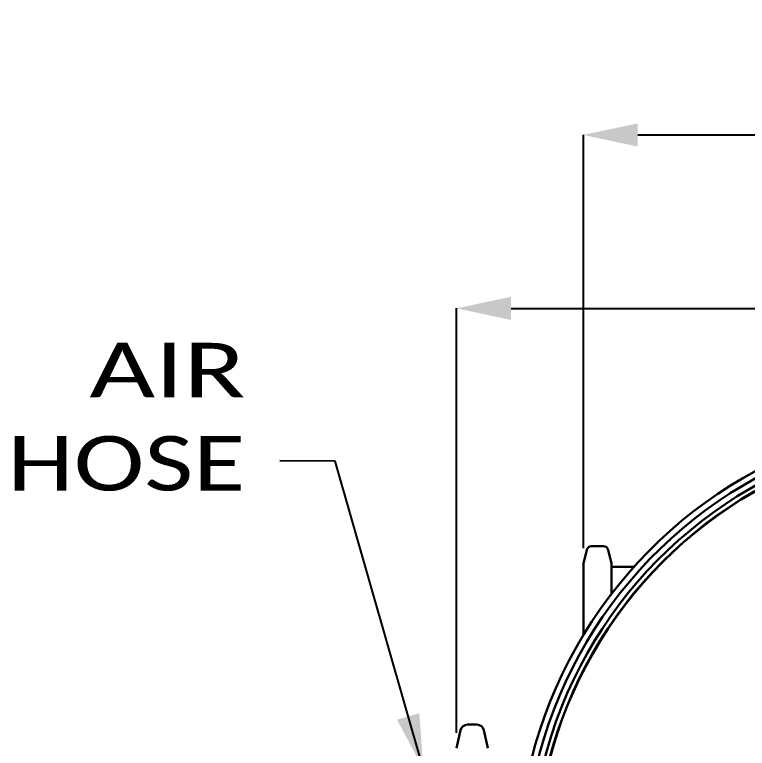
# Model space of a CAD drawing. Header units: millimetres. Extents: x 13935 to 21534, y -198 to 9202.
# Drawn here: x 18222.6 to 18693.8, y 8206.5 to 8678.3 of the extents above; entities that cross this region are included whole.
import ezdxf
from ezdxf.enums import TextEntityAlignment as Align

# ---------------------------------------------------------------- set-up
doc = ezdxf.new("R2010")
doc.units = ezdxf.units.MM
doc.header["$LTSCALE"] = 326.7
doc.header["$PDMODE"] = 3
doc.header["$PDSIZE"] = 8
doc.layers.get('0').update_dxf_attribs({"linetype": 'CONTINUOUS'})
doc.layers.get('Defpoints').update_dxf_attribs({"linetype": 'CONTINUOUS'})
doc.styles.get("Standard").update_dxf_attribs({"font": 'calibri.ttf'})
doc.dimstyles.new('DIMSTYLE_3', dxfattribs={"dimtxt": 35, "dimasz": 35, "dimexe": 0.08, "dimexo": 1, "dimgap": 0.875, "dimtad": 1, "dimdec": 0, "dimdsep": 46, "dimtxsty": 'Standard', "dimblk": '_FILLED', "dimblk1": '_FILLED', "dimblk2": '_FILLED', "dimcen": 0.09, "dimazin": 2, "dimtp": 0.01, "dimtm": 0.01, "dimtfac": 1, "dimtdec": 0, "dimtofl": 0, "dimtmove": 0, "dimatfit": 3, "dimldrblk": '_FILLED', "dimfxl": 1, "dimtolj": 1, "dimarcsym": 0})
doc.dimstyles.get("Standard").update_dxf_attribs({"dimtxt": 35, "dimasz": 35, "dimexe": 0.08, "dimexo": 1, "dimtad": 1, "dimdsep": 46, "dimtxsty": 'Standard', "dimblk": '_FILLED', "dimblk1": '_FILLED', "dimblk2": '_FILLED', "dimcen": 0.09, "dimazin": 2, "dimtol": 1, "dimtp": 0.01, "dimtm": 0.01, "dimtfac": 1, "dimtofl": 0, "dimtmove": 0, "dimatfit": 3, "dimldrblk": '_FILLED', "dimfxl": 1, "dimtolj": 1, "dimarcsym": 0})

# ---------------------------------------------------------------- blocks, each defined once
blk = doc.blocks.new('_FILLED')
at = {"color": 0, "linetype": 'ByBlock'}
blk.add_solid([(0, 0), (-1, 0.214), (-1, -0.214)], dxfattribs=at)
blk = doc.blocks.new('*D2240')
at = {"color": 0, "linetype": 'Continuous', "lineweight": -2}
for p, q in [((19136.45, 8677.35), (19136.45, 8489.41)), ((18506.85, 8216.52), (18506.85, 8489.57)), ((18541.85, 8489.49), (19101.45, 8489.49))]:
    blk.add_line(p, q, dxfattribs=at)
at = {"layer": 'Defpoints', "color": 0}
for p in [(19136.45, 8678.35), (19136.45, 8489.49), (18506.85, 8215.52)]:
    blk.add_point(p, dxfattribs=at)
at = {"color": 0, "linetype": 'ByBlock', "lineweight": -2, "xscale": 35, "yscale": 35, "zscale": 35, "rotation": 180}
blk.add_blockref('_FILLED', (18506.85, 8489.49), dxfattribs=at)
at = {"color": 0, "linetype": 'ByBlock', "lineweight": -2, "xscale": 35, "yscale": 35, "zscale": 35}
blk.add_blockref('_FILLED', (19136.45, 8489.49), dxfattribs=at)
at = {"color": 0, "lineweight": 30, "insert": (18821.65, 8537.03), "char_height": 35, "attachment_point": 2, "line_spacing_factor": 0.9}
blk.add_mtext('\\A1;AFU-630', dxfattribs=at)
blk = doc.blocks.new('*D2241')
at = {"color": 0, "linetype": 'Continuous', "lineweight": -2}
for p, q in [((19136.45, 8677.35), (19136.45, 8600.92)), ((18588.4, 8335.34), (18588.4, 8601.08)), ((18623.4, 8601), (19101.45, 8601))]:
    blk.add_line(p, q, dxfattribs=at)
at = {"layer": 'Defpoints', "color": 0}
for p in [(19136.45, 8678.35), (19136.45, 8601), (18588.4, 8334.34)]:
    blk.add_point(p, dxfattribs=at)
at = {"color": 0, "linetype": 'ByBlock', "lineweight": -2, "xscale": 35, "yscale": 35, "zscale": 35, "rotation": 180}
blk.add_blockref('_FILLED', (18588.4, 8601), dxfattribs=at)
at = {"color": 0, "linetype": 'ByBlock', "lineweight": -2, "xscale": 35, "yscale": 35, "zscale": 35}
blk.add_blockref('_FILLED', (19136.45, 8601), dxfattribs=at)
at = {"color": 0, "lineweight": 30, "insert": (18859.12, 8648.54), "char_height": 35, "attachment_point": 2, "line_spacing_factor": 0.9}
blk.add_mtext('\\A1;BVNO-{\\A1;548}', dxfattribs=at)

msp = doc.modelspace()

# ---------------------------------------------------------------- linework, layer by layer
at = {"color": 0, "linetype": 'Continuous', "lineweight": 30}
for p, q in [((18590.62869, 8334.18258), (18588.39531, 8325.33686)), ((18593.53742, 8336.44818), (18601.35402, 8336.44818)), ((18604.26274, 8334.18258), (18606.49612, 8325.33686)), ((18588.39531, 8279.32361), (18588.39531, 8325.33686)), ((18606.49612, 8325.33686), (18606.49612, 8305.78965)), ((18606.49612, 8323.34818), (18620.97851, 8323.34818)), ((18519.92474, 8221.7795), (18513.90823, 8221.7795)), ((18509.41566, 8218.16786), (18506.85385, 8206.52328)), ((18524.41731, 8218.16786), (18526.97912, 8206.52328))]:
    msp.add_line(p, q, dxfattribs=at)
for centre, radius, start, end in [((18837.77689, 8128.34818), 291.6, 43.2278563, 166.1037317), ((18837.77689, 8128.34818), 287.5, 43.2935737, 166.8838209), ((18837.77689, 8128.34818), 283.4669, 43.176504, 166.1184777), ((18837.77689, 8128.34818), 280.49174, 43.5579163, 165.5365997), ((18837.77689, 8128.34818), 280.30202, 43.5594662, 165.5383639), ((18593.53742, 8333.44818), 3, 90, 165.83), ((18601.35402, 8333.44818), 3, 14.17, 90), ((18513.90823, 8217.1795), 4.6, 90, 167.5906461), ((18519.92474, 8217.1795), 4.6, 12.4093539, 90)]:
    msp.add_arc(centre, radius, start, end, dxfattribs=at)

# ---------------------------------------------------------------- texts
for s, width, p, p2 in [('AIR', 1.323483, (18270.70131, 8432.30972), (18370.93478, 8432.30972)), ('HOSE', 1.242666, (18217.93867, 8372.30972), (18370.93478, 8372.30972))]:
    msp.add_text(s, height=35, dxfattribs=dict(at, width=width)).set_placement(p, p2, align=Align.FIT)

# ---------------------------------------------------------------- dimensions: what is measured, and where the dimension line sits
dim = msp.add_linear_dim(base=(19136.44572, 8489.49018), p1=(18506.85381, 8215.52309), p2=(19136.44572, 8678.34818), text='AFU-<>', dimstyle='DIMSTYLE_3', dxfattribs=at)
dim.commit()
dim.dimension.update_dxf_attribs({"geometry": '*D2240', "text_midpoint": (18821.64977, 8489.49018), "dimtype": 160})
dim = msp.add_linear_dim(base=(19136.44572, 8600.9988), p1=(18588.39531, 8334.33686), p2=(19136.44572, 8678.34818), text='BVNO-{\\A1;<>}', dimstyle='DIMSTYLE_3', override={"dimtxsty": 'Standard'}, dxfattribs=at)
dim.commit()
dim.dimension.update_dxf_attribs({"geometry": '*D2241', "text_midpoint": (18859.11662, 8600.9988), "dimtype": 160})

# ---------------------------------------------------------------- leaders
msp.add_leader([(18485.37696, 8193.3864), (18428.6768, 8391.12339), (18393.19994, 8391.47276)], dimstyle='Standard', override={"dimtad": 0}, dxfattribs=at)

doc.saveas('drawing.dxf')
